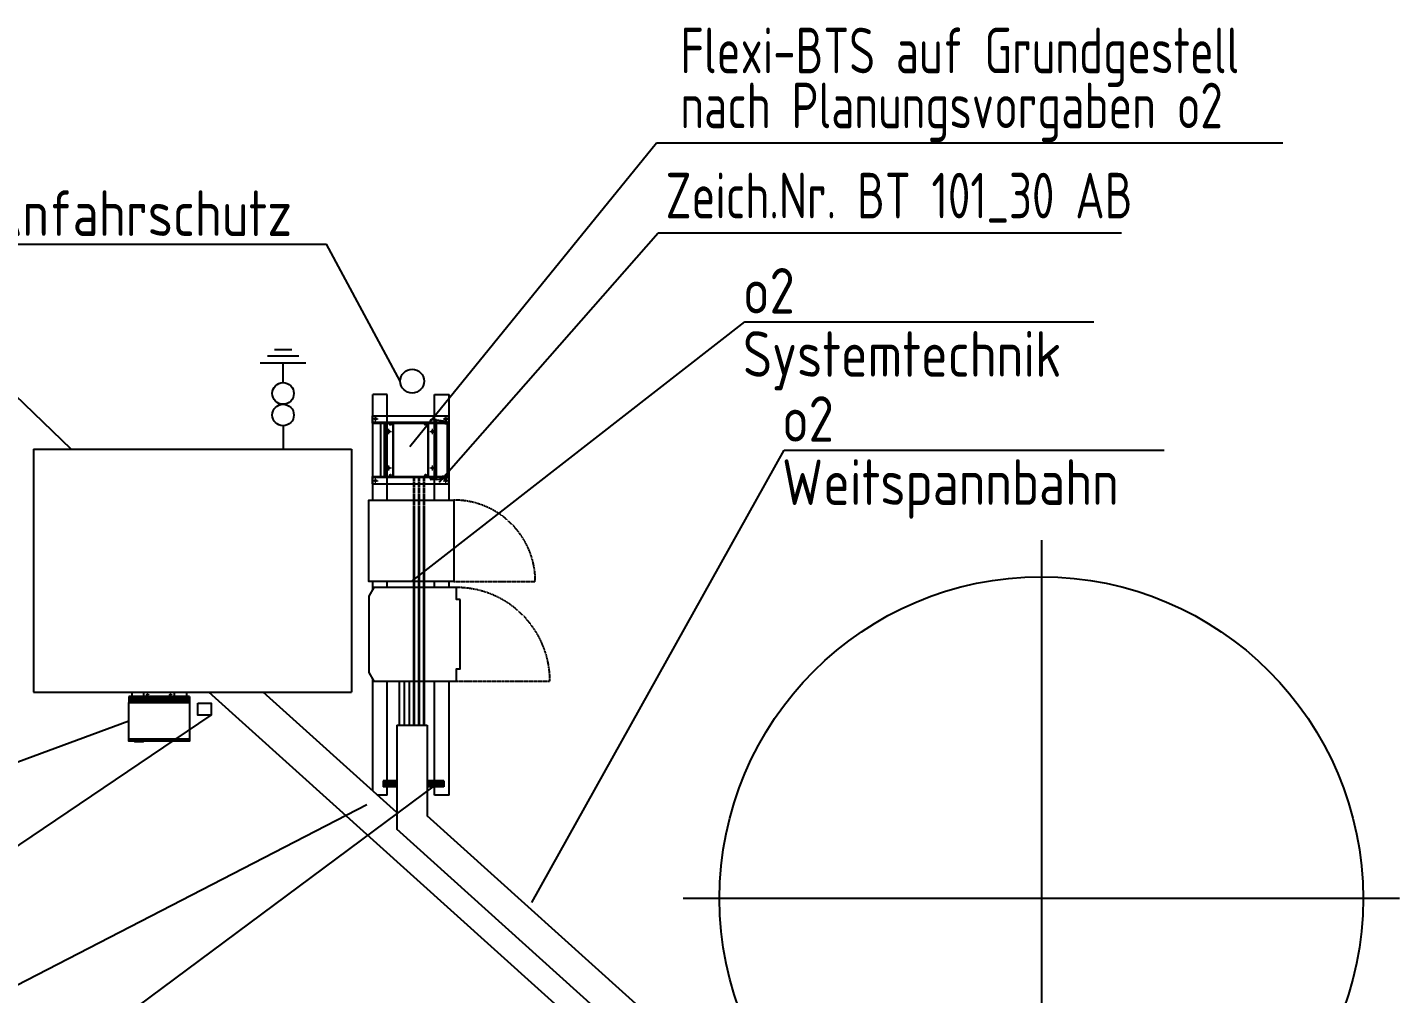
# Model space of a CAD drawing. Header units: millimetres. Extents: x -139278 to 641613, y -260926 to 217780.
# Drawn here: x 133987 to 145287, y -74411 to -66456 of the extents above; entities that cross this region are included whole.
import ezdxf
from ezdxf.enums import TextEntityAlignment as Align

# ---------------------------------------------------------------- set-up
doc = ezdxf.new("R2010")
doc.units = ezdxf.units.MM
for name, pattern in [('ACAD_ISO13W100', [36, 12, -3, 12, -3, 0, -3, 0, -3]), ('GESTRICHELT', [0.75, 0.5, -0.25]), ('MITTE', [50.8, 31.75, -6.35, 6.35, -6.35]), ('STRICHLINIE', [0.75, 0.5, -0.25])]:
    doc.linetypes.add(name, pattern=pattern)
for name, color, linetype, lineweight in [('10_30_Sektorantenne_MHA', 21, 'Continuous', 25), ('10_30_Stahlbau', 6, 'Continuous', 25), ('10_30_SystemGestell', 6, 'Continuous', 25), ('10_31_Antennentraeger_VDK', 16, 'GESTRICHELT', 18), ('10_31_AntennentraegerAchse', 61, 'MITTE', 18), ('10_31_Kabel_Feeder', 21, 'ACAD_ISO13W100', 35), ('70_T-Mobile', 220, 'Continuous', 25)]:
    doc.layers.add(name, color=color, linetype=linetype, lineweight=lineweight)
doc.styles.add('ISOCP', font='ISOCP', dxfattribs={"width": 0.9})

msp = doc.modelspace()

# ---------------------------------------------------------------- linework, layer by layer
for p, q in [((134347.188, -69928.968), (132585.047, -68241.815)), ((133715.297, -68241.815), (136451.354, -68241.815)), ((137057.353, -69368.258), (136451.354, -68241.815)), ((137149.821, -71017.582), (139896.307, -68880.593)), ((139896.307, -68880.593), (142768.879, -68880.593)), ((136020.46, -69106.916), (136164.713, -69106.916)), ((135904.175, -69218.699), (136280.998, -69218.699)), ((135963.054, -69160.975), (136222.119, -69160.975)), ((136092.586, -69380.998), (136092.586, -69218.699)), ((136830.821, -70347.582), (136830.821, -69477.582)), ((136950.821, -69477.582), (136830.821, -69477.582)), ((136950.821, -70347.582), (136950.821, -69477.582)), ((137339.821, -70347.582), (137339.821, -69477.582)), ((137339.821, -69477.582), (137459.821, -69477.582)), ((137459.821, -70347.582), (137459.821, -69477.582)), ((136092.586, -69736.121), (136092.586, -69930.623)), ((138140.8, -73660.688), (140218.422, -69936.018)), ((140218.422, -69936.018), (143349.035, -69936.018)), ((136830.821, -71083.332), (136830.821, -71017.582)), ((136950.821, -71067.582), (136950.821, -71017.582)), ((137339.821, -71067.582), (137339.821, -71017.582)), ((137459.821, -71067.582), (137459.821, -71017.582)), ((136830.821, -72740.806), (136830.821, -71821.832)), ((136950.821, -72659.509), (136950.821, -71837.582)), ((137339.821, -72659.509), (137339.821, -71837.582)), ((137459.821, -72777.582), (137459.821, -71837.582)), ((135321.438, -71964.968), (134821.438, -71964.968)), ((134821.438, -71964.968), (134821.438, -72012.968)), ((135321.438, -71979.968), (134821.438, -71979.968)), ((134846.099, -71928.968), (135296.778, -71928.968)), ((134846.099, -71928.968), (134846.099, -71964.968)), ((135296.778, -71928.968), (135296.778, -71964.968)), ((135321.438, -71964.968), (135321.438, -72012.968)), ((135321.438, -71997.968), (134821.438, -71997.968)), ((135321.438, -72012.968), (134821.438, -72012.968)), ((132320.756, -74265.072), (135501.128, -72119.512)), ((132320.756, -73091.186), (134821.438, -72164.218)), ((137029.329, -72199.595), (137029.329, -73058.18)), ((137029.329, -72199.595), (137279.329, -72199.595)), ((137279.329, -72199.595), (137279.329, -72946.882)), ((135321.438, -72315.468), (134821.438, -72315.468)), ((135321.438, -72317.968), (134821.438, -72317.968)), ((137347.919, -72692.509), (132320.756, -76425.738)), ((137029.329, -72659.509), (136916.509, -72659.509)), ((136916.509, -72659.509), (136916.509, -72707.509)), ((137029.329, -72674.509), (136916.509, -72674.509)), ((137029.329, -72692.509), (136916.509, -72692.509)), ((137029.329, -72707.509), (136916.509, -72707.509)), ((136950.821, -72777.582), (136950.821, -72707.509)), ((137416.509, -72659.509), (137279.329, -72659.509)), ((137416.509, -72674.509), (137279.329, -72674.509)), ((137416.509, -72692.509), (137279.329, -72692.509)), ((137416.509, -72707.509), (137279.329, -72707.509)), ((137339.821, -72777.582), (137339.821, -72707.509)), ((137416.509, -72659.509), (137416.509, -72707.509)), ((136950.821, -72777.582), (136871.66, -72777.582)), ((137459.821, -72777.582), (137339.821, -72777.582)), ((142285.472, -77454.992), (137279.329, -72946.882)), ((142118.178, -77640.768), (137029.329, -73058.18))]:
    msp.add_line(p, q)
at = {"ltscale": 6}
for p, q in [((142337.127, -70678.968), (142337.127, -76578.968)), ((145287.127, -73628.968), (139387.127, -73628.968))]:
    msp.add_line(p, q, dxfattribs=at)
at = {"color": 252, "linetype": 'STRICHLINIE', "ltscale": 5}
for p, q in [((137499.821, -71017.582), (138169.821, -71017.582)), ((137519.821, -71837.582), (138289.821, -71837.582))]:
    msp.add_line(p, q, dxfattribs=at)
at = {"ltscale": 4}
for p, q in [((137049.031, -71837.582), (137049.031, -72199.595)), ((137089.475, -71837.582), (137089.475, -72199.595)), ((137129.919, -71837.582), (137129.919, -72199.595))]:
    msp.add_line(p, q, dxfattribs=at)
at = {"ltscale": 5}
for points in [[(137499.821, -70347.582), (137499.821, -71017.582), (136799.821, -71017.582), (136799.821, -70347.582)], [(137549.821, -71167.582), (137519.821, -71167.582), (137519.821, -71067.582), (136839.821, -71067.582), (136799.821, -71137.582), (136799.821, -71767.582), (136839.821, -71837.582), (137519.821, -71837.582), (137519.821, -71737.582), (137549.821, -71737.582)]]:
    msp.add_lwpolyline(points, close=True, dxfattribs=at)
for points in [[(134946.438, -71964.968), (134946.438, -71928.968), (135047.438, -71928.968)], [(135047.438, -71928.968), (135196.438, -71928.968)], [(135196.438, -71928.968), (135196.438, -71928.968), (135196.438, -71964.968)], [(134821.438, -72315.468), (134821.438, -72012.968), (135321.438, -72012.968)], [(135321.438, -72012.968), (135321.438, -72012.968), (135321.438, -72315.468)], [(135321.438, -72317.968), (135321.438, -72332.968), (134821.438, -72332.968), (134821.438, -72317.968)], [(134823.938, -72317.968), (134823.938, -72315.468)], [(135318.938, -72315.468), (135318.938, -72317.968)], [(134941.438, -72332.968), (134941.438, -72337.968), (134871.438, -72337.968), (134871.438, -72332.968)]]:
    msp.add_lwpolyline(points)
msp.add_lwpolyline([(135389.285, -72019.848), (135501.128, -72019.848), (135501.128, -72119.512), (135389.285, -72119.512)], close=True)
for centre, radius in [((136092.586, -69469.778), 88.781), ((137155.404, -69368.258), 98.051), ((136092.586, -69647.34), 88.781), ((142337.127, -73628.968), 2650), ((134976.099, -71953.968), 7), ((135166.099, -71953.968), 7)]:
    msp.add_circle(centre, radius)
at = {"color": 252, "linetype": 'STRICHLINIE', "ltscale": 5}
for centre, radius in [((137499.821, -71017.582), 670), ((137519.821, -71837.582), 770)]:
    msp.add_arc(centre, radius, 0, 90, dxfattribs=at)
at = {"layer": '10_30_Sektorantenne_MHA'}
for p, q in [((137137.454, -69906.124), (139168.258, -67406.522)), ((139168.258, -67406.522), (144325.29, -67406.522)), ((137379.125, -70199.746), (139181.93, -68148.314)), ((139181.93, -68148.314), (142997.881, -68148.314)), ((137354.64, -69709.185), (136896.323, -69709.185)), ((136896.323, -70157.185), (136896.323, -69709.185)), ((136926.323, -70157.185), (136926.323, -69709.185)), ((137303.296, -69698.185), (137303.296, -69709.185)), ((137306.296, -69695.185), (137306.296, -69709.185)), ((137354.64, -69688.185), (137313.296, -69688.185)), ((137354.64, -69688.185), (137433.128, -69697.533)), ((137354.64, -70178.185), (137354.64, -69688.185)), ((137354.64, -69709.185), (137447.574, -69720.254)), ((137439.275, -69703.888), (137440.616, -69719.574)), ((137447.574, -70146.116), (137447.574, -69720.254)), ((136896.323, -70157.185), (137352.323, -70157.185)), ((137354.64, -70157.185), (136896.323, -70157.185)), ((137303.296, -70168.185), (137303.296, -70157.185)), ((137306.296, -70171.185), (137306.296, -70157.185)), ((137354.64, -70157.185), (137447.574, -70146.116)), ((137354.64, -70178.185), (137433.128, -70168.837)), ((137439.275, -70162.482), (137440.616, -70146.796)), ((137354.64, -70178.185), (137313.296, -70178.185))]:
    msp.add_line(p, q, dxfattribs=at)
for centre in [(136976.323, -69723.185), (137266.323, -69723.185), (136976.323, -70143.185), (137266.323, -70143.185)]:
    msp.add_circle(centre, 6, dxfattribs=at)
for centre, radius, start, end in [((137313.296, -69698.185), 10, 90, 180), ((137313.296, -69695.185), 7, 90, 180), ((137432.3, -69704.484), 7, 4.887939, 83.2077969), ((133507.013, -69933.185), 3946.31, 356.9069887, 3.0930113), ((137313.296, -70168.185), 10, 180, 270), ((137313.296, -70171.185), 7, 180, 270), ((137432.3, -70161.886), 7, 276.7922031, 355.112061)]:
    msp.add_arc(centre, radius, start, end, dxfattribs=at)
at = {"layer": '10_30_Stahlbau'}
for centre in [(136963.323, -69783.185), (137323.323, -69783.185), (136963.323, -70083.185), (136963.323, -70083.185), (137323.323, -70083.185)]:
    msp.add_circle(centre, 6.75, dxfattribs=at)
at = {"layer": '10_30_SystemGestell'}
for p, q in [((136828.823, -69653.185), (137457.823, -69653.185)), ((136828.823, -69713.185), (136828.823, -69653.185)), ((136828.823, -69707.185), (137457.823, -69707.185)), ((136828.823, -69713.185), (137457.823, -69713.185)), ((136896.323, -69709.185), (137352.323, -69709.185)), ((136938.323, -70153.185), (136938.323, -69713.185)), ((136998.323, -69713.185), (136998.323, -70153.185)), ((137288.323, -70153.185), (137288.323, -69713.185)), ((137348.323, -70153.185), (137348.323, -69713.185)), ((137457.823, -69713.185), (137457.823, -69653.185)), ((136828.823, -70153.185), (137457.823, -70153.185)), ((136828.823, -70213.185), (136828.823, -70153.185)), ((136828.823, -70159.185), (137457.823, -70159.185)), ((137457.823, -70213.185), (137457.823, -70153.185)), ((136828.823, -70213.185), (137457.823, -70213.185))]:
    msp.add_line(p, q, dxfattribs=at)
for centre in [(136853.823, -69678.185), (137432.823, -69678.185), (136853.823, -70188.185), (137432.823, -70188.185)]:
    msp.add_circle(centre, 7, dxfattribs=at)
at = {"layer": '10_31_Antennentraeger_VDK', "ltscale": 10}
for p, q in [((136993.323, -69713.185), (136993.323, -70153.185)), ((137293.323, -70153.185), (137293.323, -69713.185))]:
    msp.add_line(p, q, dxfattribs=at)
at = {"layer": '10_31_AntennentraegerAchse', "ltscale": 15}
for p, q in [((136832.62, -69678.185), (136875.027, -69678.185)), ((136853.823, -69699.388), (136853.823, -69656.981)), ((137411.62, -69678.185), (137454.027, -69678.185)), ((136942.12, -69783.185), (136984.527, -69783.185)), ((136963.323, -69804.388), (136963.323, -69761.981)), ((137302.12, -69783.185), (137344.527, -69783.185)), ((137323.323, -69804.388), (137323.323, -69761.981)), ((136853.823, -70209.388), (136853.823, -70166.981)), ((136942.12, -70083.185), (136984.527, -70083.185)), ((136942.12, -70083.185), (136984.527, -70083.185)), ((136963.323, -70104.388), (136963.323, -70061.981)), ((136963.323, -70104.388), (136963.323, -70061.981)), ((137302.12, -70083.185), (137344.527, -70083.185)), ((137323.323, -70104.388), (137323.323, -70061.981)), ((137432.823, -70209.388), (137432.823, -70166.981)), ((136832.62, -70188.185), (136875.027, -70188.185)), ((137411.62, -70188.185), (137454.027, -70188.185))]:
    msp.add_line(p, q, dxfattribs=at)
at = {"layer": '10_31_Kabel_Feeder', "color": 5, "ltscale": 0.1}
for p, q in [((137170.363, -70159.185), (137170.363, -72199.595)), ((137210.807, -70159.185), (137210.807, -72199.595)), ((137251.25, -70159.185), (137251.25, -72199.595))]:
    msp.add_line(p, q, dxfattribs=at)
at = {"layer": '70_T-Mobile'}
for p, q in [((134037.127, -69928.968), (134037.127, -71928.968)), ((134037.127, -69928.968), (136657.127, -69928.968)), ((136657.127, -69928.968), (136657.127, -71928.968)), ((134037.127, -71928.968), (136657.127, -71928.968)), ((141905.503, -77714.348), (135480.983, -71928.968)), ((137029.329, -72919.566), (135929.295, -71928.968)), ((136782.047, -72857.897), (132320.756, -75155.607))]:
    msp.add_line(p, q, dxfattribs=at)

# ---------------------------------------------------------------- texts
at = {"style": 'ISOCP', "width": 0.9}
for s, p in [('Anfahrschutz', (133673.056, -68285.93)), ('o2', (139879.878, -68924.708)), ('Systemtechnik', (139879.878, -69444.705)), ('o2', (140201.993, -69980.134)), ('Weitspannbahn', (140201.993, -70500.13))]:
    msp.add_text(s, height=375, dxfattribs=at).set_placement(p, align=Align.BOTTOM_LEFT)
at = {"layer": '10_30_Sektorantenne_MHA', "style": 'ISOCP', "width": 0.8}
for s, p in [('Flexi-BTS auf Grundgestell', (139365.098, -66833.419)), ('nach Planungsvorgaben o2', (139365.098, -67286.367)), ('Zeich.Nr. BT 101_30 AB ', (139243.318, -68028.159))]:
    msp.add_text(s, height=375, dxfattribs=at).set_placement(p)

doc.saveas('drawing.dxf')
